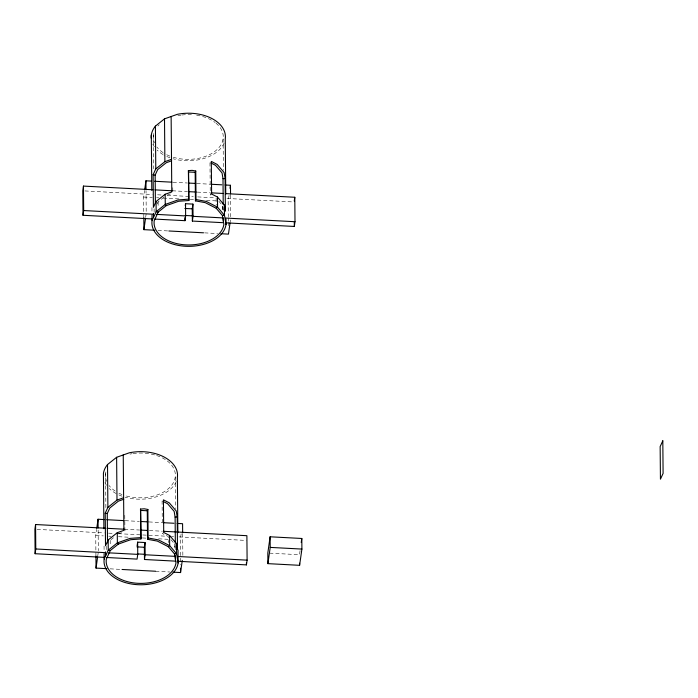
<?xml version="1.0" encoding="UTF-8"?>
<svg xmlns="http://www.w3.org/2000/svg" width="698" height="698" viewBox="0 0 698 698"><rect width="100%" height="100%" fill="white"/><g stroke="black" fill="none" stroke-linecap="round" stroke-linejoin="round"><path stroke-width="0.52" stroke-dasharray="3.49 2.62" d="M95.931 556.14L95.748 535.488L96.612 529.398M143.823 217.697L143.64 197.054L144.503 190.964M97.755 555.905L98.331 551.848M145.646 217.471L146.222 213.413L146.03 190.589M181.14 533.865L180.276 539.955L180.494 564.952M229.031 195.431L228.167 201.521L228.307 216.738M230.183 221.938L230.471 219.914M300.088 550.661L299.512 554.718L268.87 553.104M157.216 203.825L158.106 201.897L160.531 199.96M161.334 199.314L163.76 197.386M211.607 194.027L210.273 195.091L209.985 162.486M111.017 539.685L113.442 537.757M163.716 532.461L162.381 533.525L168.244 536.526L168.297 542.634M167.127 195.117L170.914 193.774M118.294 533.883L123.023 532.208M173.034 182.239L187.125 182.981M196.871 183.504L209.88 184.185M172.327 190.79L187.5 191.592M197.255 192.107L210.255 192.796M84.964 190.938L152.147 194.498M157.565 194.786L161.901 195.012M167.319 195.3L193.329 196.67M197.665 196.906L215.001 197.822M226.929 198.45L293.029 201.949M143.64 197.054L152.312 197.508M156.649 197.743L158.812 197.857M163.149 198.084L179.403 198.939M190.24 199.515L193.494 199.689M206.495 200.378L216.249 200.893M158.018 230.401L168.855 230.977M204.61 232.862L217.619 233.551M125.143 520.673L139.225 521.423M148.979 521.938L161.988 522.628M124.436 529.224L139.609 530.026M149.363 530.541L162.364 531.23M37.064 529.381L104.255 532.932M108.591 533.159L114.01 533.447M118.346 533.673L167.11 536.256M171.446 536.483L173.619 536.596M179.037 536.884L246.22 540.435M95.748 535.488L103.339 535.89M108.757 536.177L110.921 536.291M118.503 536.692L130.43 537.32M142.348 537.949L146.685 538.184M158.603 538.812L168.358 539.327M110.118 568.835L120.955 569.411M155.637 571.243L169.727 571.994M218.875 201.286L221.606 204.488M170.975 539.729L173.715 542.922M222.453 206.285L223.281 211.276L223.238 205.84M175.39 549.71L174.395 543.725L174.43 547.799M230.558 195.056L230.741 216.79M228.316 217.82L228.342 221.083M228.351 222.173L228.386 226.518M223.116 138.832L223.395 170.251M222.296 206.311L222.33 210.377M216.136 198.092L216.197 205.212M182.658 533.499L182.859 556.315M172.755 187.675L172.807 193.102M175.224 477.266L175.503 508.685M175.346 544.274L175.373 547.537M162.093 500.92L162.285 522.654M158.106 201.897L158.158 208.004M153.464 135.15L153.761 168.733M154.11 208.815L154.145 213.152M151.946 207.62L151.989 213.038M124.768 515.237L124.916 531.544M110.205 540.331L110.258 546.438M105.573 473.584L105.878 508.249M106.209 546.168L106.253 551.586M104.054 546.054L104.098 551.472M98.139 530.114L98.322 550.757M215.996 123.188A34.97 22.388 -0.5 0 1 215.394 150.995A34.97 22.388 -0.5 0 1 172.973 157.19M169.911 156.125A34.97 22.388 -0.5 0 1 163.96 153.194M163.079 152.626A34.97 22.388 -0.5 0 1 156.937 147.069M154.494 142.907A34.97 22.388 -0.5 0 1 154.537 131.311M157.914 126.059A34.97 22.388 -0.5 0 1 159.223 124.698M177.885 115.676A34.97 22.388 -0.5 0 1 180.913 115.144M181.951 115.004A34.97 22.388 -0.5 0 1 191.453 114.681M196.635 115.205A34.97 22.388 -0.5 0 1 215.15 122.516M224.137 143.02A37.134 23.767 -0.5 0 1 173.025 158.734M169.998 157.765A37.134 23.767 -0.5 0 1 164.013 155.104M163.096 154.581A37.134 23.767 -0.5 0 1 157.19 150.14M154.371 146.842A37.134 23.767 -0.5 0 1 152.845 144.25M167.258 460.95A34.97 22.388 -0.5 0 1 167.921 489.089A34.97 22.388 -0.5 0 1 125.082 495.624M122.019 494.559A34.97 22.388 -0.5 0 1 118.922 493.198M115.179 491.069A34.97 22.388 -0.5 0 1 109.045 485.503M106.602 481.341A34.97 22.388 -0.5 0 1 106.279 470.705M129.985 454.11A34.97 22.388 -0.5 0 1 131.992 453.744M133.021 453.587A34.97 22.388 -0.5 0 1 154.773 454.948M156.64 455.515A34.97 22.388 -0.5 0 1 166.456 460.366M176.236 481.463A37.134 23.767 -0.5 0 1 125.134 497.177M122.106 496.208A37.134 23.767 -0.5 0 1 117.063 494.036M116.121 493.538A37.134 23.767 -0.5 0 1 109.298 488.574M106.48 485.276A37.134 23.767 -0.5 0 1 104.953 482.684"/><path stroke-width="1.05" d="M104.927 528.194L35.572 524.53L34.9 529.267L35.109 553.715L104.534 557.388M152.818 189.76L83.463 186.087L82.792 190.824L83.01 215.281L152.426 218.954M35.109 553.715L35.781 548.977L35.572 524.53M83.01 215.281L83.681 210.543L83.463 186.087M96.752 528.377L98.052 519.242L104.552 519.591M144.652 189.943L145.943 180.808L151.361 181.096M106.873 568.669L96.036 568.093L97.615 556.925M154.764 230.227L143.928 229.659L145.507 218.491M137.105 545.932L137.637 542.145L145.036 542.538L145.14 554.762L144.477 559.499L175.931 561.166M185.267 205.605L185.537 203.711L192.927 204.095L193.041 216.328L192.369 221.065L222.741 222.671M137.637 542.145L137.75 554.369L137.078 559.107L106.707 557.501M154.598 219.067L184.97 220.673L185.642 215.935L185.537 203.711M144.477 559.499L144.364 547.276L145.036 542.538M192.369 221.065L192.255 208.833L192.927 204.095M230.043 188.32L230.471 185.275L225.053 184.987M172.973 572.159L180.564 572.561L182.283 560.381M230.035 222.959L228.455 234.127L220.873 233.725M294.251 201.059L294.783 197.264L225.428 193.599M178.103 561.279L246.438 564.891L247.109 560.154L246.891 535.698L163.445 531.291M225.995 222.845L294.329 226.457L295.001 221.72L294.783 197.264M270.109 536.797L267.814 553.043L267.901 563.644L299.599 565.319L301.902 549.073L301.806 538.472L270.109 536.797L270.205 547.398L267.901 563.644M301.231 542.538L301.806 538.472M171.132 116.514L171.795 191.915L165.173 194.262L156.064 201.521L153.403 207.315L153.124 174.709L155.785 168.916L155.41 126.12L164.51 118.852L177.24 114.35A37.134 23.767 -0.5 0 1 225.271 138.946L225.759 194.192M155.401 203.336L155.157 175.085L157.696 169.553L166.272 162.713L171.629 160.819M225.978 219.111L226.021 224.529A37.134 23.767 -0.5 0 1 185.685 246.263A37.134 23.767 -0.5 0 1 152.059 220.62L156.151 211.703L156.064 201.521M158.193 212.079L154.214 220.734A34.97 22.388 -0.5 0 0 185.886 244.885A34.97 22.388 -0.5 0 0 223.866 224.416L222.374 215.473L216.223 208.266L205.282 202.664L195.423 200.858L195.17 172.327L195.772 171.019L192.142 170.356L188.381 170.635L188.853 200.509L178.627 201.26L166.272 205.631L158.193 212.079L156.151 211.703L165.26 204.435L177.981 199.942L188.626 199.157M195.423 200.858L196.025 199.549L195.772 171.019M123.241 454.948L123.895 530.358L117.281 532.696L108.173 539.955L105.511 545.749L105.224 513.143L107.885 507.359L107.518 464.554L116.618 457.295L129.348 452.793A37.134 23.767 -0.5 0 1 177.379 477.38L177.859 532.635M107.518 542.861L107.265 513.519L109.804 507.987L118.381 501.147L123.738 499.253M178.016 549.963L178.13 562.963A37.134 23.767 -0.5 0 1 137.794 584.697A37.134 23.767 -0.5 0 1 104.168 559.054L108.26 550.137L108.173 539.955M110.301 550.513L106.323 559.168A34.97 22.388 -0.5 0 0 137.986 583.319A34.97 22.388 -0.5 0 0 175.975 562.85L174.483 553.907L168.331 546.709L157.39 541.107L147.531 539.292L147.278 510.762L147.88 509.461L144.25 508.79L140.481 509.069L140.961 538.943L130.735 539.694L118.381 544.065L110.301 550.513L108.26 550.137L117.369 542.878L130.09 538.376L140.734 537.6M147.531 539.292L148.133 537.984L147.88 509.461M155.785 168.916L164.885 161.657L171.507 159.31M216.223 208.266L217.558 207.201L217.471 197.028L211.607 194.027L211.32 161.421L217.183 164.423L224.119 172.528L225.114 178.513L225.393 211.119L224.398 205.133L217.471 197.028M107.885 507.359L116.994 500.091L123.616 497.753M168.331 546.709L169.666 545.644L169.579 535.462L163.716 532.461L163.428 499.855L169.291 502.857L176.219 510.971L177.213 516.948L177.501 549.553L176.507 543.567L169.579 535.462M188.381 170.635L188.6 171.978L195.17 172.327M210.909 162.957L215.525 165.321L222.051 172.956L223.002 178.671L225.114 178.513M222.374 215.473L224.486 215.316L226.021 224.529M140.481 509.069L140.708 510.421L147.278 510.762M163.018 501.391L167.633 503.755L174.16 511.39L175.111 517.105L177.213 516.948M174.483 553.907L176.594 553.75L178.13 562.963M154.607 181.262L171.952 182.178M188.207 183.042L195.789 183.443M210.962 184.246L221.798 184.822M154.991 189.873L172.327 190.79M188.582 191.645L196.173 192.046M211.337 192.849L223.264 193.486M184.865 208.449L192.255 208.833M185.24 215.473L192.823 215.874M83.681 210.543L153.098 214.216M156.352 214.382L185.642 215.935M193.041 216.328L223.412 217.933M225.576 218.046L295.001 221.72M168.855 230.977L203.528 232.809M106.715 519.705L124.061 520.621M140.315 521.476L147.897 521.877M163.07 522.68L173.907 523.256M177.161 523.43L182.579 523.709L182.649 532.408M107.099 528.307L124.436 529.224M140.691 530.087L147.191 530.428M270.205 547.398L301.902 549.073M136.974 546.883L144.364 547.276M137.349 553.907L144.931 554.308M35.781 548.977L105.206 552.65M108.46 552.825L137.75 554.369M145.14 554.762L175.512 556.367M177.685 556.481L247.109 560.154M122.045 569.472L155.637 571.243M153.124 174.709L155.157 175.085M196.025 199.549L206.285 201.434L217.558 207.201L224.486 215.316L224.398 205.133M105.224 513.143L107.265 513.519M148.133 537.984L158.394 539.868L169.666 545.644L176.594 553.75L176.507 543.567M166.272 205.631L165.26 204.435L165.173 194.262M118.381 544.065L117.369 542.878L117.281 532.696M299.582 563.199L299.599 565.319M294.294 222.2L294.329 226.457M246.42 562.763L246.438 564.891M230.471 185.275L230.549 193.974M223.002 178.671L223.229 204.75M223.343 218.395L223.377 221.449M188.6 171.978L188.853 200.509M184.944 217.619L184.97 220.673M180.52 568.216L180.564 572.561M175.111 517.105L175.338 543.192M175.442 555.817L175.477 559.892M164.51 118.852L164.885 161.657M153.455 213.413L153.49 217.488M151.309 135.037L151.789 190.284M152.007 215.202L152.059 220.62M145.943 180.808L146.013 189.498M143.823 217.697L143.928 229.659M140.708 510.421L140.961 538.943M116.618 457.295L116.994 500.091M105.564 551.856L105.599 555.931M103.897 528.718L103.417 473.471A37.134 23.767 -0.5 0 1 107.518 464.554M104.115 553.636L104.168 559.054M98.052 519.242L98.121 527.941M95.931 556.14L96.036 568.093M151.187 138.125A37.134 23.767 -0.5 0 1 155.41 126.12M662.812 440.796L660.151 446.58L660.439 479.186L663.1 473.401L662.812 440.796"/></g></svg>
